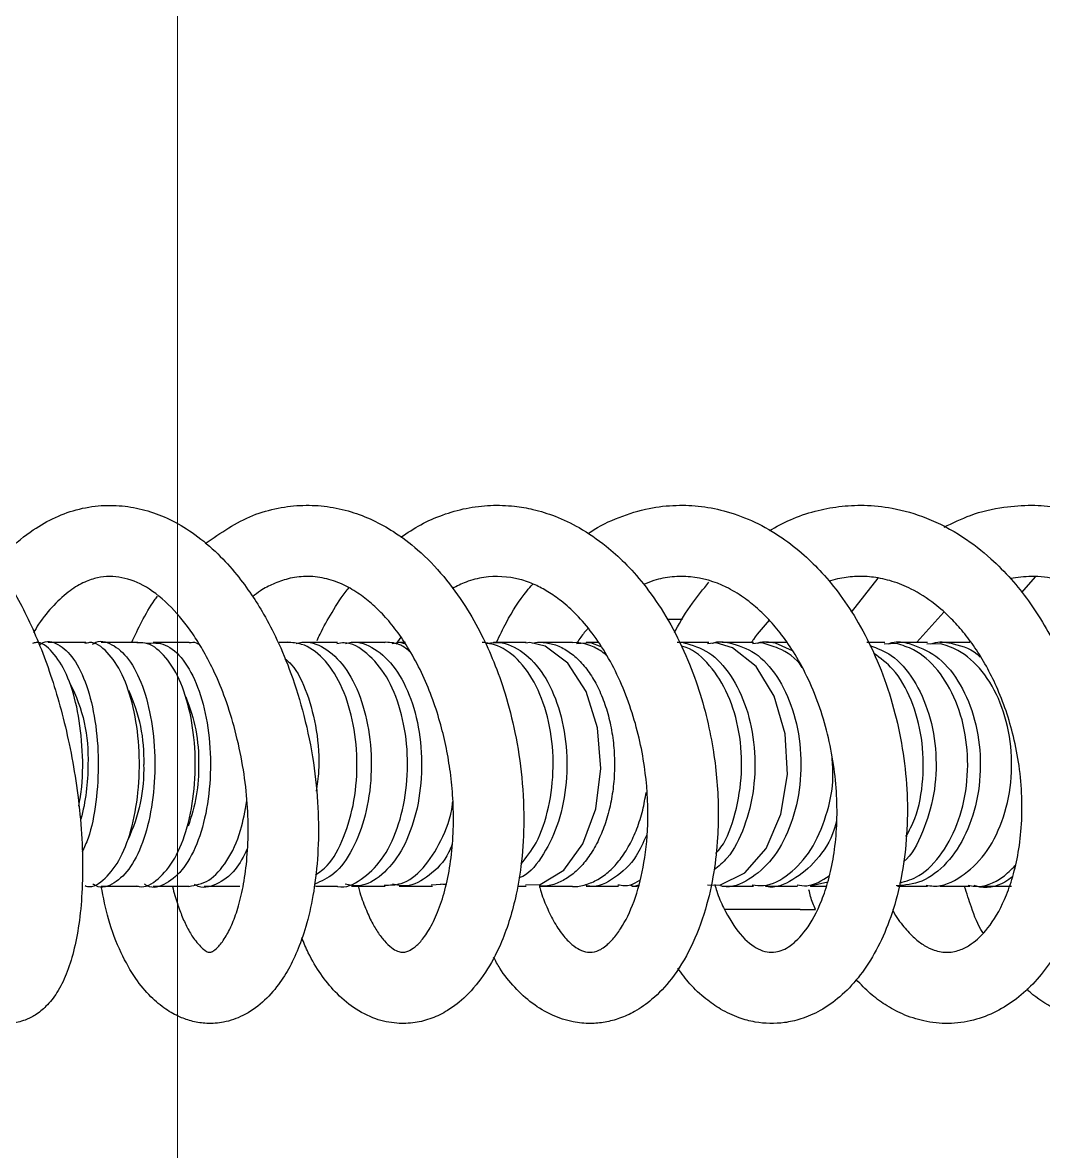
# Model space of a CAD drawing. Header units: millimetres. Extents: x 12325263 to 13848842, y -1463133 to 573208.
# Drawn here: x 12586363.9 to 12586439.5, y -824062.9 to -823979.2 of the extents above; entities that cross this region are included whole.
import ezdxf
from ezdxf.xclip import XClip

# ---------------------------------------------------------------- set-up
doc = ezdxf.new("R2010")
doc.units = ezdxf.units.MM
doc.header["$LTSCALE"] = 1000
doc.header["$XCLIPFRAME"] = 0
for name, color, linetype in [('fur202301', 252, 'Continuous'), ('WALL', 5, 'Continuous'), ('WALL-SHATCH', 8, 'Continuous'), ('建筑-楼板开洞', 251, 'Continuous')]:
    doc.layers.add(name, color=color, linetype=linetype)

# ---------------------------------------------------------------- blocks, each defined once
blk = doc.blocks.new('adgshg13-A$C7F010FC0')
at = {"layer": 'WALL-SHATCH'}
h = blk.add_hatch(color=256, dxfattribs=at)
h.dxf.hatch_style = 1
h.paths.add_polyline_path([(-60384.171, -16880.895), (-763.165, 197.479), (12587.619, -13153.304), (12587.619, -157996.02), (-162964.851, -188820.432), (-171262.381, -180522.901), (-171262.381, -31310.898), (-150707.191, -10755.708), (-131860.078, -7980.895), (-99162.381, -7980.895), (-99162.381, -4980.895), (-76620.428, -4980.895), (-70107.652, -16880.895)], flags=16)
h.paths.add_polyline_path([(-60091.229, -16380.895), (-646.877, 646.877), (12987.619, -12987.619), (12987.619, -158331.905), (-163100.584, -189250.384), (-171662.381, -180688.586), (-171662.381, -31145.213), (-150777.896, -10260.728), (-131896.687, -7480.895), (-99562.381, -7480.895), (-99562.381, -4580.895), (-76365.552, -4580.895), (-69907.506, -16380.895)])
blk = doc.blocks.new('A$C4C7A72D3')
at = {"layer": 'WALL', "color": 1}
blk.add_blockref('adgshg13-A$C7F010FC0', (210433.012, 205503.569), dxfattribs=at)
blk = doc.blocks.new('asdgag2019060117474293881')
at = {"color": 1, "lineweight": 9}
blk.add_line((214.511, -221.702), (470.214, -221.702), dxfattribs=at)
blk = doc.blocks.new('asdgag2019070515155847995')
at = {"color": 1}
for p, q in [((173.548, -159.153), (174.702, -158.138)), ((172.08, -171.767), (174.604, -169.795))]:
    blk.add_line(p, q, dxfattribs=at)
for p, q in [((151.773, -159.911), (151.773, -162.09)), ((151.773, -163.005), (151.773, -165.211)), ((169.861, -165.21), (169.861, -163.003)), ((169.747, -165.15), (169.733, -166.187)), ((172.093, -164.925), (169.861, -166.934)), ((151.773, -166.136), (151.773, -168.369)), ((169.861, -168.37), (169.861, -166.136)), ((169.766, -168.419), (169.734, -169.339)), ((169.861, -170.633), (169.861, -169.307)), ((151.773, -173.624), (151.773, -174.798)), ((152.093, -173.528), (151.788, -174.82)), ((150.07, -175.56), (150.07, -174.43)), ((150.07, -175.56), (150.07, -181.157)), ((151.773, -175.755), (151.773, -178.061)), ((169.81, -177.431), (169.259, -176.154)), ((169.861, -178.061), (169.861, -176.532)), ((169.81, -178.396), (169.743, -179.1)), ((151.773, -179.027), (151.773, -181.355)), ((169.861, -181.355), (169.861, -179.027)), ((169.821, -181.78), (169.746, -182.433)), ((169.861, -184.68), (169.861, -182.331)), ((171.565, -185.426), (171.565, -184.282)), ((151.773, -187.612), (151.773, -188.036)), ((151.773, -189.03), (151.773, -191.424)), ((169.846, -191.104), (169.56, -190.331)), ((169.861, -191.424), (169.861, -190.477)), ((169.767, -192.132), (169.846, -191.104)), ((169.846, -192.106), (169.832, -192.441)), ((151.773, -192.427), (151.773, -194.843)), ((169.861, -194.843), (169.861, -192.426)), ((169.852, -195.604), (169.791, -195.902)), ((151.773, -195.854), (151.773, -196.438)), ((169.861, -198.29), (169.861, -195.854)), ((151.884, -201.863), (151.935, -202.221)), ((151.886, -202.896), (151.966, -201.794)), ((151.773, -202.793), (151.773, -205.269)), ((169.861, -205.225), (169.735, -204.814)), ((169.861, -205.269), (169.861, -204.802)), ((170.241, -205.154), (169.714, -205.513)), ((169.768, -205.785), (169.861, -205.225)), ((151.773, -206.306), (151.773, -208.803)), ((169.861, -206.261), (169.826, -206.387)), ((169.861, -208.802), (169.861, -206.306)), ((151.773, -209.848), (151.773, -211.11)), ((169.861, -211.11), (169.861, -209.847)), ((151.773, -211.11), (151.773, -211.474)), ((169.861, -212.37), (169.861, -211.11)), ((169.861, -214.157), (169.861, -213.431)), ((151.773, -217.084), (151.773, -219.714)), ((151.773, -220.821), (151.773, -223.498)), ((169.861, -223.499), (169.861, -220.819)), ((151.773, -224.625), (151.773, -227.347)), ((169.861, -227.348), (169.861, -224.626)), ((169.861, -231.264), (169.861, -228.494))]:
    blk.add_line(p, q)
at = {"flags": 128}
for points in [[(151.903, -182.44), (151.859, -181.527), (152.775, -179.659), (154.598, -178.091), (157.123, -177.001), (160.063, -176.512), (163.089, -176.679), (165.858, -177.483), (168.06, -178.833), (169.444, -180.578), (169.821, -181.78), (169.821, -181.78)], [(151.898, -195.927), (151.931, -194.825), (152.989, -193.087), (154.93, -191.661), (157.534, -190.707), (160.508, -190.334), (163.517, -190.582), (166.222, -191.425), (168.318, -192.767), (169.568, -194.457), (169.852, -195.604), (169.852, -195.604)]]:
    blk.add_lwpolyline(points, dxfattribs=at)
for centre, radius, start, end in [((160.578, -232.602), 12.469, 88.90241, 110.33522), ((161.097, -232.232), 12.1, 67.07613, 91.32427), ((160.457, -236.315), 12.119, 88.29803, 115.57297), ((161.164, -236.446), 12.25, 65.19125, 91.62097), ((160.679, -243.454), 15.118, 89.47442, 105.03298), ((161.352, -240.098), 11.775, 62.28663, 92.60468)]:
    blk.add_arc(centre, radius, start, end)
at = {"color": 1}
for points, knots in [([(178.384, -164.912), (178.701, -164.268), (179.404, -162.838), (179.898, -160.638), (180.059, -158.481), (179.911, -156.508), (179.461, -154.397), (178.674, -152.345), (177.633, -150.493), (176.616, -149.086), (175.551, -147.864), (174.338, -146.685), (172.756, -145.401), (170.733, -144.077), (168.3, -142.849), (165.583, -141.854), (162.689, -141.157), (159.706, -140.784), (156.76, -140.754), (153.978, -141.057), (151.443, -141.648), (149.184, -142.474), (147.228, -143.486), (145.587, -144.64), (143.876, -146.257), (142.615, -148.115), (141.818, -150.3), (141.532, -152.304), (141.78, -154.553), (142.633, -156.669), (143.499, -158.086), (144.09, -158.695), (144.168, -158.774)], [0, 0, 0, 0, 0.03159, 0.070139, 0.101312, 0.129439, 0.159542, 0.197897, 0.226883, 0.251858, 0.271858, 0.294824, 0.32194, 0.355253, 0.391897, 0.429434, 0.467896, 0.507336, 0.546721, 0.584688, 0.621251, 0.656441, 0.690115, 0.721972, 0.752005, 0.807109, 0.836671, 0.874198, 0.916136, 0.958166, 0.994539, 1, 1, 1, 1]), ([(148.509, -155.758), (148.486, -155.739), (147.821, -155.173), (147.164, -153.998), (146.766, -152.392), (147.099, -151.011), (147.785, -149.884), (148.459, -149.136), (149.176, -148.527), (150.012, -147.958), (151.094, -147.377), (152.575, -146.788), (154.432, -146.299), (156.58, -146.01), (158.878, -145.985), (161.232, -146.225), (163.567, -146.728), (165.768, -147.472), (167.725, -148.405), (169.845, -149.728), (171.916, -151.524), (173.348, -153.5), (174.131, -155.166), (174.594, -156.671), (174.815, -158.327), (174.658, -159.474), (174.587, -159.993)], [0, 0, 0, 0, 0.002496, 0.073059, 0.137393, 0.206703, 0.246042, 0.279682, 0.305609, 0.329274, 0.358947, 0.39476, 0.436335, 0.479201, 0.522103, 0.565028, 0.607902, 0.650312, 0.689954, 0.726387, 0.790558, 0.850401, 0.881013, 0.91606, 0.962078, 1, 1, 1, 1]), ([(178.135, -177.846), (178.419, -177.333), (179.021, -176.245), (179.596, -174.512), (179.96, -172.671), (180.057, -170.762), (179.832, -168.571), (179.114, -166.094), (177.828, -163.624), (176.216, -161.545), (174.591, -159.941), (172.387, -158.184), (169.848, -156.703), (166.977, -155.511), (164.518, -154.75), (161.779, -154.183), (158.808, -153.886), (155.777, -153.924), (152.891, -154.305), (150.318, -154.975), (148.1, -155.865), (146.234, -156.93), (144.68, -158.144), (143.415, -159.511), (142.445, -161.041), (141.795, -162.756), (141.551, -164.57), (141.736, -166.351), (142.253, -167.93), (142.981, -169.263), (143.82, -170.407), (144.518, -171.073), (144.874, -171.411)], [0, 0, 0, 0, 0.025908, 0.054937, 0.081973, 0.110411, 0.142199, 0.1824, 0.226772, 0.263848, 0.293381, 0.321044, 0.377989, 0.407987, 0.44064, 0.476034, 0.514196, 0.554875, 0.59449, 0.632, 0.667437, 0.700817, 0.732846, 0.764467, 0.795727, 0.828478, 0.863262, 0.896293, 0.926215, 0.951438, 0.975314, 1, 1, 1, 1]), ([(150.056, -168.728), (150.024, -168.713), (149.508, -168.466), (148.788, -167.905), (147.934, -167.126), (147.365, -166.35), (146.976, -165.518), (146.836, -164.657), (147.03, -163.721), (147.546, -162.757), (148.624, -161.604), (150.373, -160.557), (152.29, -159.851), (154.071, -159.416), (156.135, -159.15), (158.388, -159.109), (160.673, -159.31), (163.457, -159.843), (166.508, -160.874), (169.031, -162.276), (170.625, -163.466), (171.73, -164.464), (172.855, -165.729), (173.792, -167.19), (174.413, -168.726), (174.708, -170.083), (174.769, -171.389), (174.633, -172.44), (174.485, -173.135), (174.389, -173.399), (174.375, -173.437)], [0, 0, 0, 0, 0.0023088, 0.038316, 0.0717009, 0.1025831, 0.1353114, 0.1848474, 0.2290935, 0.2644069, 0.3196064, 0.3809095, 0.4147127, 0.4506698, 0.4887634, 0.5288342, 0.5677669, 0.6042167, 0.6693891, 0.7261567, 0.7524985, 0.7777278, 0.8103371, 0.8541665, 0.8881771, 0.920967, 0.9509796, 0.9806669, 0.9972284, 1, 1, 1, 1]), ([(177.903, -191.293), (177.954, -191.223), (178.474, -190.5), (179.159, -188.98), (179.822, -186.865), (180.054, -184.795), (179.967, -182.863), (179.567, -180.892), (178.806, -178.883), (177.704, -176.978), (176.405, -175.322), (174.982, -173.885), (173.321, -172.525), (171.264, -171.18), (168.814, -169.942), (166.058, -168.91), (163.125, -168.155), (160.109, -167.706), (157.077, -167.571), (154.133, -167.761), (151.381, -168.256), (148.91, -169.027), (146.766, -170.031), (144.987, -171.222), (143.581, -172.566), (142.554, -174.018), (141.943, -175.426), (141.582, -177.041), (141.613, -178.591), (142.039, -180.191), (142.618, -181.417), (143.466, -182.628), (144.455, -183.705), (145.319, -184.34), (145.713, -184.629)], [0, 0, 0, 0, 0.003709, 0.038325, 0.073603, 0.104235, 0.132898, 0.162254, 0.195053, 0.229012, 0.258233, 0.284086, 0.312856, 0.345163, 0.38095, 0.418175, 0.455712, 0.493605, 0.531899, 0.57064, 0.60891, 0.646046, 0.682109, 0.717126, 0.750718, 0.782499, 0.811026, 0.834187, 0.874908, 0.897292, 0.924776, 0.948516, 0.976515, 1, 1, 1, 1]), ([(151.924, -181.901), (151.755, -181.852), (151.115, -181.667), (149.728, -181.049), (148.02, -179.959), (147.17, -178.833), (146.893, -178.048), (146.886, -177.223), (147.26, -176.342), (148.449, -175.105), (150.283, -174.096), (152.24, -173.447), (154.023, -173.063), (156.045, -172.841), (158.236, -172.818), (160.51, -173.017), (162.791, -173.436), (165.014, -174.076), (167.094, -174.912), (168.911, -175.879), (170.384, -176.883), (171.512, -177.834), (172.437, -178.781), (173.264, -179.826), (174.239, -181.477), (174.753, -183.249), (174.74, -185.07), (174.537, -186.214), (174.246, -186.905), (174.142, -187.152)], [0, 0, 0, 0, 0.010006, 0.037852, 0.097288, 0.162856, 0.198245, 0.231825, 0.288231, 0.343933, 0.403662, 0.435797, 0.469392, 0.504422, 0.540196, 0.57601, 0.611816, 0.647568, 0.683224, 0.717471, 0.74761, 0.773595, 0.795916, 0.821758, 0.853362, 0.916933, 0.948638, 0.981691, 1, 1, 1, 1]), ([(177.644, -205.145), (177.97, -204.662), (178.634, -203.677), (179.333, -202.053), (179.833, -200.306), (180.047, -198.513), (179.988, -196.859), (179.711, -195.26), (179.213, -193.651), (178.342, -191.816), (177.157, -190.085), (175.731, -188.506), (174.119, -187.072), (172.051, -185.622), (169.612, -184.31), (167.024, -183.266), (164.497, -182.515), (161.367, -181.869), (158.305, -181.591), (155.244, -181.659), (152.686, -181.942), (149.903, -182.571), (147.19, -183.615), (144.975, -184.972), (143.448, -186.412), (142.531, -187.712), (141.986, -188.907), (141.694, -190.008), (141.586, -191.178), (141.71, -192.491), (142.186, -193.963), (143.059, -195.431), (144.267, -196.728), (145.42, -197.673), (146.262, -198.128), (146.54, -198.278)], [0, 0, 0, 0, 0.02537, 0.051712, 0.079066, 0.106764, 0.133861, 0.155283, 0.181188, 0.210073, 0.244836, 0.270101, 0.298789, 0.332675, 0.369546, 0.404134, 0.436254, 0.466132, 0.520946, 0.549026, 0.582319, 0.62097, 0.665114, 0.709419, 0.7463, 0.775564, 0.797991, 0.818837, 0.839343, 0.863985, 0.893855, 0.924885, 0.955167, 0.985158, 1, 1, 1, 1]), ([(170.553, -184.881), (170.612, -184.852), (171.397, -184.471), (172.7, -183.646), (173.802, -182.743), (174.31, -182.327)], [0, 0, 0, 0, 0.042238, 0.558425, 1, 1, 1, 1]), ([(151.773, -194.879), (151.745, -194.872), (151.233, -194.741), (150.351, -194.396), (149.151, -193.836), (148.155, -193.168), (147.454, -192.492), (147.04, -191.855), (146.859, -191.314), (146.939, -190.601), (147.328, -189.972), (147.985, -189.321), (149.069, -188.552), (150.804, -187.751), (153.548, -187.056), (156.856, -186.757), (160.059, -186.963), (162.8, -187.478), (164.932, -188.077), (167.002, -188.877), (168.905, -189.851), (170.556, -190.946), (171.9, -192.091), (172.904, -193.202), (173.63, -194.242), (174.171, -195.27), (174.72, -196.801), (174.814, -198.589), (174.403, -200.224), (174.016, -200.997), (173.846, -201.335)], [0, 0, 0, 0, 0.001666, 0.029737, 0.061007, 0.095368, 0.129704, 0.160985, 0.198697, 0.242236, 0.288029, 0.319776, 0.349261, 0.403801, 0.453857, 0.508416, 0.56905, 0.601422, 0.635028, 0.669769, 0.704166, 0.737513, 0.769784, 0.799154, 0.823792, 0.847415, 0.876004, 0.940877, 0.974135, 1, 1, 1, 1]), ([(169.861, -198.063), (170.359, -197.826), (171.717, -197.178), (173.157, -196.256), (174.002, -195.522), (174.173, -195.374)], [0, 0, 0, 0, 0.315392, 0.861381, 1, 1, 1, 1]), ([(177.189, -219.634), (177.972, -218.487), (179.141, -216.773), (179.84, -214.271), (180.057, -212.411), (179.96, -210.608), (179.578, -208.863), (178.941, -207.214), (178.026, -205.558), (176.678, -203.772), (174.823, -201.972), (172.663, -200.4), (170.511, -199.185), (168.342, -198.207), (165.932, -197.353), (163.054, -196.619), (159.752, -196.119), (156.397, -195.984), (153.409, -196.192), (151.048, -196.603), (149.134, -197.12), (147.248, -197.826), (145.305, -198.868), (143.681, -200.195), (142.613, -201.55), (141.972, -202.848), (141.639, -204.12), (141.587, -205.53), (141.917, -207.09), (142.715, -208.645), (143.896, -210.014), (145.266, -211.103), (146.612, -211.928), (147.593, -212.329), (147.969, -212.482)], [0, 0, 0, 0, 0.059009, 0.088217, 0.116163, 0.143528, 0.170583, 0.195792, 0.221404, 0.253085, 0.290512, 0.325798, 0.356088, 0.382653, 0.412826, 0.447891, 0.487854, 0.531088, 0.569248, 0.601194, 0.62693, 0.653442, 0.689275, 0.727907, 0.758756, 0.782408, 0.806023, 0.831304, 0.860722, 0.893821, 0.924707, 0.953093, 0.982036, 1, 1, 1, 1]), ([(151.773, -208.297), (151.754, -208.293), (151.196, -208.173), (150.334, -207.846), (149.212, -207.362), (148.345, -206.849), (147.683, -206.343), (147.211, -205.846), (146.962, -205.401), (146.883, -205.058), (146.908, -204.783), (147.031, -204.463), (147.37, -203.973), (148.059, -203.357), (149.124, -202.718), (150.592, -202.122), (152.369, -201.65), (154.362, -201.344), (156.449, -201.225), (158.492, -201.285), (160.412, -201.486), (162.229, -201.806), (164.679, -202.41), (167.116, -203.317), (169.301, -204.489), (170.711, -205.435), (171.842, -206.377), (172.783, -207.343), (173.574, -208.373), (174.221, -209.536), (174.655, -210.821), (174.788, -212.188), (174.621, -213.444), (174.227, -214.55), (173.78, -215.43), (173.39, -215.936), (173.244, -216.126)], [0, 0, 0, 0, 0.001035, 0.030656, 0.056588, 0.081534, 0.110013, 0.141947, 0.173332, 0.199125, 0.227074, 0.252745, 0.283963, 0.314861, 0.351456, 0.388278, 0.424338, 0.459559, 0.493398, 0.524742, 0.553517, 0.579726, 0.606162, 0.664962, 0.695598, 0.72389, 0.74984, 0.773946, 0.800555, 0.830652, 0.863497, 0.898288, 0.932094, 0.960612, 0.985224, 1, 1, 1, 1]), ([(170.004, -211.34), (170.156, -211.274), (170.883, -210.954), (172.129, -210.211), (173.297, -209.507), (173.839, -209.043), (173.884, -209.006)], [0, 0, 0, 0, 0.106502, 0.508914, 0.959957, 1, 1, 1, 1]), ([(175.568, -235.151), (175.941, -234.848), (176.982, -234.006), (178.148, -232.523), (179.173, -230.755), (179.796, -228.961), (180.051, -227.146), (179.963, -225.382), (179.572, -223.682), (178.884, -222.012), (177.859, -220.337), (176.505, -218.744), (174.971, -217.353), (173.448, -216.229), (171.85, -215.234), (169.93, -214.232), (167.429, -213.197), (164.367, -212.259), (160.999, -211.581), (157.643, -211.242), (154.536, -211.239), (151.754, -211.51), (149.369, -211.992), (147.407, -212.62), (145.821, -213.348), (144.407, -214.233), (143.12, -215.391), (142.178, -216.748), (141.676, -218.199), (141.586, -219.451), (141.746, -220.558), (142.1, -221.586), (142.683, -222.625), (143.618, -223.744), (144.983, -224.873), (146.889, -225.94), (149.159, -226.826), (150.952, -227.181), (151.773, -227.343)], [0, 0, 0, 0, 0.01861, 0.051847, 0.078631, 0.105715, 0.133291, 0.159104, 0.184168, 0.209101, 0.236375, 0.265787, 0.29237, 0.314901, 0.335055, 0.359939, 0.390375, 0.426317, 0.465192, 0.502435, 0.538017, 0.572013, 0.603861, 0.632499, 0.657916, 0.68253, 0.710958, 0.741076, 0.767362, 0.789623, 0.808021, 0.825406, 0.846341, 0.870811, 0.899223, 0.931896, 0.968811, 1, 1, 1, 1]), ([(151.773, -222.056), (151.772, -222.056), (151.304, -221.965), (150.541, -221.721), (149.458, -221.333), (148.554, -220.897), (147.677, -220.36), (147.023, -219.666), (146.892, -219.455), (146.899, -219.189), (147.007, -219.013), (147.336, -218.614), (148.002, -218.121), (149.023, -217.605), (150.311, -217.15), (151.951, -216.772), (153.911, -216.516), (156.121, -216.427), (158.534, -216.54), (161.077, -216.889), (163.585, -217.458), (165.866, -218.191), (167.774, -218.993), (169.278, -219.784), (170.904, -220.808), (172.616, -222.199), (174.074, -224.025), (174.764, -225.832), (174.757, -227.365), (174.349, -228.596), (173.718, -229.677), (172.656, -230.855), (171.562, -231.775), (170.781, -232.239), (170.568, -232.365)], [0, 0, 0, 0, 0.0000751, 0.0237584, 0.0448854, 0.0682913, 0.0959239, 0.1385658, 0.1829532, 0.2175975, 0.240039, 0.2667097, 0.301199, 0.3298233, 0.3596796, 0.3907647, 0.4230392, 0.4563278, 0.4905521, 0.5256623, 0.5615512, 0.5949911, 0.6242095, 0.6492513, 0.6702301, 0.7135445, 0.7623725, 0.8115783, 0.8623414, 0.8904194, 0.9211894, 0.9550405, 0.9877164, 1, 1, 1, 1]), ([(169.861, -225.083), (170.378, -224.841), (171.47, -224.329), (172.588, -223.674), (173.174, -223.252), (173.272, -223.182)], [0, 0, 0, 0, 0.428301, 0.905174, 1, 1, 1, 1]), ([(170.423, -251.546), (170.818, -251.414), (171.919, -251.045), (173.587, -250.313), (175.376, -249.352), (176.95, -248.228), (178.232, -246.976), (179.196, -245.606), (179.83, -244.088), (180.087, -242.451), (179.883, -240.679), (179.127, -238.863), (177.998, -237.287), (176.604, -235.898), (175.002, -234.669), (172.692, -233.247), (170.048, -232.019), (167.16, -230.984), (164.815, -230.287), (162.276, -229.683), (159.545, -229.195), (156.703, -228.856), (153.903, -228.7), (151.289, -228.744), (148.959, -228.973), (146.951, -229.363), (145.289, -229.89), (143.926, -230.565), (142.92, -231.358), (142.276, -232.14), (141.812, -233.06), (141.57, -234.114), (141.698, -235.44), (142.318, -236.696), (143.191, -237.673), (144.385, -238.557), (145.933, -239.346), (147.929, -240.041), (149.888, -240.531), (151.276, -240.695), (151.757, -240.751)], [0, 0, 0, 0, 0.014191, 0.039602, 0.066207, 0.092726, 0.119004, 0.144642, 0.169235, 0.195018, 0.22514, 0.255392, 0.284207, 0.311621, 0.337726, 0.362607, 0.411412, 0.436041, 0.461242, 0.488155, 0.516852, 0.547374, 0.578906, 0.60967, 0.639658, 0.668925, 0.696903, 0.722633, 0.745813, 0.764396, 0.778578, 0.797184, 0.821375, 0.843965, 0.866464, 0.892019, 0.920458, 0.950806, 0.982977, 1, 1, 1, 1])]:
    blk.add_open_spline(points, degree=3, knots=knots, dxfattribs=at)
for points, knots in [([(151.866, -163.118), (151.834, -162.956), (151.667, -162.093), (152.144, -160.817), (153.02, -159.936), (153.32, -159.635)], [0, 0, 0, 0, 0.132098, 0.703319, 1, 1, 1, 1]), ([(152.482, -159.838), (152.348, -160.025), (151.76, -160.842), (151.564, -161.883), (151.828, -162.619), (151.847, -162.67)], [0, 0, 0, 0, 0.216378, 0.945932, 1, 1, 1, 1]), ([(151.875, -166.239), (151.841, -166.053), (151.678, -165.172), (152.415, -163.599), (154.047, -161.817), (156.519, -160.518), (159.456, -159.854), (162.55, -159.898), (165.452, -160.645), (167.816, -162.012), (169.245, -163.612), (169.608, -164.722), (169.747, -165.15)], [0, 0, 0, 0, 0.030147, 0.142584, 0.255021, 0.367457, 0.479891, 0.592326, 0.704759, 0.817193, 0.929628, 1, 1, 1, 1]), ([(148.35, -162.028), (148.357, -162.033), (148.9, -162.407), (150.079, -162.846), (151.264, -163.221), (151.773, -163.382)], [0, 0, 0, 0, 0.007219, 0.573804, 1, 1, 1, 1]), ([(169.766, -167.483), (169.521, -166.808), (169.029, -165.46), (167.096, -163.792), (164.527, -162.633), (161.52, -162.123), (158.441, -162.317), (155.622, -163.193), (153.412, -164.653), (151.988, -166.482), (151.869, -167.814), (151.811, -168.452)], [0, 0, 0, 0, 0.112093, 0.224186, 0.336279, 0.448372, 0.560465, 0.672558, 0.784651, 0.896744, 1, 1, 1, 1]), ([(169.747, -164.225), (169.57, -163.509), (169.393, -162.79), (168.765, -162.239), (168.762, -162.236)], [0, 0, 0, 0, 0.99577, 1, 1, 1, 1]), ([(152.029, -168.196), (152.171, -167.712), (152.511, -166.547), (154.171, -164.984), (156.625, -163.724), (159.587, -163.097), (162.677, -163.17), (165.564, -163.934), (167.9, -165.305), (169.295, -166.898), (169.636, -167.996), (169.766, -168.419)], [0, 0, 0, 0, 0.0854006, 0.2053361, 0.3252706, 0.445204, 0.5651366, 0.6850689, 0.8050016, 0.9249352, 1, 1, 1, 1]), ([(169.737, -165.878), (169.779, -165.763), (169.978, -165.223), (169.849, -164.664), (169.747, -164.225)], [0, 0, 0, 0, 0.212796, 1, 1, 1, 1]), ([(169.616, -170.405), (169.419, -169.861), (168.982, -168.651), (167.166, -167.099), (164.623, -165.933), (161.629, -165.41), (158.523, -165.568), (155.781, -166.445), (154.063, -167.309), (153.598, -167.913), (153.597, -167.913)], [0, 0, 0, 0, 0.119947, 0.266605, 0.413262, 0.55992, 0.706578, 0.853236, 0.999893, 1, 1, 1, 1]), ([(155.463, -167.73), (155.9, -167.494), (157.131, -166.829), (159.725, -166.392), (162.799, -166.469), (165.65, -167.262), (167.886, -168.513), (168.677, -169.619), (169.027, -170.107)], [0, 0, 0, 0, 0.103129, 0.290346, 0.477562, 0.664778, 0.851994, 1, 1, 1, 1]), ([(169.744, -169.051), (169.78, -168.959), (169.979, -168.449), (169.862, -167.918), (169.766, -167.483)], [0, 0, 0, 0, 0.180763, 1, 1, 1, 1]), ([(156.675, -172.87), (156.451, -172.926), (155.279, -173.217), (153.613, -174.333), (152.183, -176.058), (151.602, -177.44), (151.786, -178.116), (151.792, -178.14)], [0, 0, 0, 0, 0.072066, 0.377633, 0.6832, 0.988767, 1, 1, 1, 1]), ([(151.891, -175.792), (151.854, -175.552), (151.725, -174.732), (152.214, -173.958), (152.56, -173.41)], [0, 0, 0, 0, 0.29161, 1, 1, 1, 1]), ([(151.899, -179.116), (151.863, -178.839), (151.738, -177.898), (152.608, -176.335), (154.387, -174.694), (156.948, -173.578), (159.396, -173.054), (160.863, -173.168), (161.32, -173.203)], [0, 0, 0, 0, 0.085936, 0.291258, 0.49658, 0.701901, 0.90722, 1, 1, 1, 1]), ([(150.07, -174.43), (150.379, -174.565), (150.834, -174.764), (151.354, -174.879), (151.52, -174.916)], [0, 0, 0, 0, 0.680893, 1, 1, 1, 1]), ([(169.821, -180.805), (169.626, -180.158), (169.236, -178.863), (167.429, -177.218), (164.949, -176.035), (161.985, -175.453), (158.893, -175.536), (156.023, -176.275), (153.666, -177.588), (152.221, -179.318), (151.614, -180.702), (151.801, -181.404), (151.816, -181.461)], [0, 0, 0, 0, 0.110034, 0.220068, 0.330102, 0.440136, 0.55017, 0.660204, 0.770238, 0.880272, 0.990306, 1, 1, 1, 1]), ([(167.976, -175.415), (167.981, -175.418), (168.73, -175.871), (169.395, -176.941), (169.694, -177.992), (169.81, -178.396)], [0, 0, 0, 0, 0.004389, 0.616738, 1, 1, 1, 1]), ([(169.775, -178.761), (169.788, -178.732), (169.977, -178.304), (169.891, -177.852), (169.81, -177.431)], [0, 0, 0, 0, 0.067788, 1, 1, 1, 1]), ([(171.496, -177.853), (171.051, -178.263), (170.547, -178.728), (169.932, -179.121), (169.861, -179.166)], [0, 0, 0, 0, 0.884954, 1, 1, 1, 1]), ([(169.831, -184.21), (169.648, -183.569), (169.283, -182.289), (167.508, -180.652), (165.051, -179.465), (162.1, -178.868), (158.999, -178.922), (156.141, -179.64), (154.008, -180.701), (153.268, -181.614), (152.996, -181.95)], [0, 0, 0, 0, 0.131883, 0.263765, 0.395648, 0.52753, 0.659413, 0.791295, 0.923178, 1, 1, 1, 1]), ([(154.22, -181.814), (154.368, -181.684), (155.111, -181.03), (157.196, -180.298), (160.153, -179.803), (163.243, -180.003), (166.057, -180.83), (168.234, -182.211), (169.348, -183.485), (169.551, -184.24), (169.583, -184.358)], [0, 0, 0, 0, 0.0386232, 0.1940251, 0.3494257, 0.5048254, 0.6602249, 0.815625, 0.9710262, 1, 1, 1, 1]), ([(169.789, -182.056), (169.793, -182.048), (169.976, -181.648), (169.898, -181.222), (169.821, -180.805)], [0, 0, 0, 0, 0.020019, 1, 1, 1, 1]), ([(155.554, -186.959), (155.019, -187.196), (153.652, -187.801), (152.355, -189.288), (151.654, -190.624), (151.817, -191.338), (151.837, -191.43)], [0, 0, 0, 0, 0.230489, 0.588902, 0.947315, 1, 1, 1, 1]), ([(151.778, -192.439), (151.776, -192.428), (151.732, -192.099), (151.884, -191.455), (152.254, -190.535), (152.891, -189.675), (153.752, -188.887), (154.806, -188.204), (156.043, -187.64), (157.359, -187.215), (158.299, -187.055), (158.741, -186.98)], [0, 0, 0, 0, 0.004565, 0.132141, 0.256121, 0.383697, 0.507677, 0.635252, 0.759232, 0.886806, 1, 1, 1, 1]), ([(151.873, -187.549), (151.828, -187.644), (151.742, -187.827), (151.806, -188.014), (151.837, -188.105)], [0, 0, 0, 0, 0.51503, 1, 1, 1, 1]), ([(151.902, -189.087), (151.849, -188.757), (151.757, -188.191), (152.106, -187.671), (152.251, -187.456)], [0, 0, 0, 0, 0.585059, 1, 1, 1, 1]), ([(169.852, -194.594), (169.805, -194.289), (169.711, -193.67), (169.251, -192.78), (168.564, -191.941), (167.66, -191.192), (166.554, -190.539), (165.296, -190.014), (163.898, -189.622), (162.426, -189.381), (160.895, -189.294), (159.375, -189.364), (157.883, -189.591), (156.487, -189.964), (155.202, -190.48), (154.086, -191.114), (153.154, -191.861), (152.443, -192.685), (151.979, -193.577), (151.763, -194.324), (151.795, -194.769), (151.804, -194.9)], [0, 0, 0, 0, 0.053511, 0.108575, 0.162086, 0.217149, 0.27066, 0.325724, 0.379235, 0.434298, 0.487809, 0.542872, 0.596384, 0.651447, 0.704958, 0.760021, 0.813533, 0.868596, 0.922107, 0.97717, 1, 1, 1, 1]), ([(168.826, -189.855), (168.887, -189.918), (169.211, -190.256), (169.503, -190.823), (169.764, -191.517), (169.819, -191.909), (169.846, -192.106)], [0, 0, 0, 0, 0.093696, 0.499845, 0.748534, 1, 1, 1, 1]), ([(170.899, -191.288), (170.686, -191.473), (170.363, -191.753), (169.975, -191.999), (169.842, -192.083)], [0, 0, 0, 0, 0.657904, 1, 1, 1, 1]), ([(169.763, -198.88), (169.809, -198.624), (169.961, -197.761), (169.392, -196.282), (167.827, -194.685), (165.444, -193.493), (162.545, -192.842), (159.455, -192.805), (156.496, -193.383), (154.114, -194.53), (152.699, -195.619), (152.441, -196.31), (152.406, -196.406)], [0, 0, 0, 0, 0.0492057, 0.1657061, 0.2822065, 0.3987069, 0.5152072, 0.6317075, 0.7482078, 0.8647081, 0.9812085, 1, 1, 1, 1]), ([(153.446, -196.243), (153.932, -195.851), (155.031, -194.968), (157.592, -194.124), (160.611, -193.762), (163.677, -194.037), (166.418, -194.903), (168.514, -196.266), (169.639, -197.76), (169.796, -198.749), (169.856, -199.13)], [0, 0, 0, 0, 0.107315, 0.242043, 0.37677, 0.511496, 0.646221, 0.780948, 0.915675, 1, 1, 1, 1]), ([(169.802, -195.404), (169.818, -195.329), (169.875, -195.06), (169.862, -194.789), (169.852, -194.594)], [0, 0, 0, 0, 0.27993, 1, 1, 1, 1]), ([(154.913, -201.343), (154.716, -201.423), (153.68, -201.838), (152.519, -203.03), (151.665, -204.5), (151.867, -205.427), (151.939, -205.763)], [0, 0, 0, 0, 0.084275, 0.440968, 0.797661, 1, 1, 1, 1]), ([(151.881, -206.381), (151.878, -205.963), (151.871, -204.95), (153.032, -203.435), (155.084, -202.138), (156.918, -201.406), (157.995, -201.307), (158.072, -201.3)], [0, 0, 0, 0, 0.186092, 0.450642, 0.71519, 0.979736, 1, 1, 1, 1]), ([(169.778, -209.258), (169.812, -209.112), (169.978, -208.39), (169.497, -207.066), (168.042, -205.511), (165.727, -204.323), (162.872, -203.642), (159.78, -203.543), (156.81, -204.036), (154.279, -205.068), (152.53, -206.518), (151.681, -208.005), (151.866, -208.936), (151.936, -209.285)], [0, 0, 0, 0, 0.025564, 0.127068, 0.228572, 0.330076, 0.43158, 0.533084, 0.634588, 0.736092, 0.837596, 0.9391, 1, 1, 1, 1]), ([(151.789, -209.861), (151.783, -209.844), (151.611, -209.252), (152.218, -208.053), (153.644, -206.51), (155.997, -205.337), (158.861, -204.674), (161.956, -204.594), (164.915, -205.106), (167.432, -206.154), (169.13, -207.616), (169.926, -208.941), (169.785, -209.701), (169.751, -209.881)], [0, 0, 0, 0, 0.003313, 0.110369, 0.217426, 0.324482, 0.431537, 0.538592, 0.645646, 0.7527, 0.859755, 0.966811, 1, 1, 1, 1]), ([(169.141, -204.439), (169.333, -204.675), (169.8, -205.249), (169.838, -205.886), (169.861, -206.261)], [0, 0, 0, 0, 0.412401, 1, 1, 1, 1]), ([(169.763, -212.896), (169.801, -212.762), (169.991, -212.071), (169.56, -210.791), (168.164, -209.268), (165.895, -208.092), (163.065, -207.398), (159.98, -207.265), (156.984, -207.706), (154.444, -208.676), (152.601, -210.002), (152.157, -211.046), (151.948, -211.538)], [0, 0, 0, 0, 0.026367, 0.135885, 0.245402, 0.35492, 0.464437, 0.573954, 0.683471, 0.792988, 0.902505, 1, 1, 1, 1]), ([(152.623, -211.472), (152.833, -211.176), (153.415, -210.353), (155.355, -209.319), (158.08, -208.532), (161.158, -208.308), (164.184, -208.658), (166.838, -209.548), (168.797, -210.873), (169.774, -212.288), (169.835, -213.206), (169.858, -213.559)], [0, 0, 0, 0, 0.0686451, 0.1907799, 0.3129117, 0.4350407, 0.5571681, 0.6792956, 0.8014249, 0.9235572, 1, 1, 1, 1]), ([(168.661, -213.752), (168.52, -213.58), (167.975, -212.916), (166.119, -212.044), (163.39, -211.343), (160.784, -211.126), (159.313, -211.344), (158.821, -211.416)], [0, 0, 0, 0, 0.0906365, 0.3503269, 0.6100166, 0.8697058, 1, 1, 1, 1]), ([(154.553, -216.522), (154.004, -216.804), (152.743, -217.455), (151.865, -218.806), (151.563, -219.887), (151.897, -220.396), (151.915, -220.425)], [0, 0, 0, 0, 0.272074, 0.625543, 0.979013, 1, 1, 1, 1]), ([(151.779, -220.856), (151.866, -220.352), (152.041, -219.34), (153.573, -217.997), (155.651, -216.991), (157.367, -216.689), (158.121, -216.557)], [0, 0, 0, 0, 0.262513, 0.527619, 0.792721, 1, 1, 1, 1]), ([(169.791, -224.025), (169.818, -223.546), (169.873, -222.586), (168.663, -221.234), (166.641, -220.141), (163.943, -219.425), (160.898, -219.169), (157.841, -219.401), (155.127, -220.093), (153.028, -221.173), (151.904, -222.503), (151.564, -223.558), (151.898, -224.076), (151.938, -224.138)], [0, 0, 0, 0, 0.098662, 0.197323, 0.295985, 0.394646, 0.493307, 0.591968, 0.690629, 0.78929, 0.887951, 0.986613, 1, 1, 1, 1]), ([(151.827, -224.7), (151.808, -224.646), (151.623, -224.122), (152.248, -223.105), (153.721, -221.852), (156.096, -220.907), (158.975, -220.382), (162.071, -220.335), (165.02, -220.771), (167.507, -221.642), (169.2, -222.848), (169.886, -223.931), (169.824, -224.551), (169.81, -224.696)], [0, 0, 0, 0, 0.012314, 0.118477, 0.22464, 0.330801, 0.43696, 0.543116, 0.649271, 0.755426, 0.861584, 0.967745, 1, 1, 1, 1]), ([(169.649, -220.037), (169.708, -220.122), (169.881, -220.374), (169.84, -220.643), (169.812, -220.822)], [0, 0, 0, 0, 0.334322, 1, 1, 1, 1]), ([(169.713, -227.983), (169.734, -227.954), (170.071, -227.501), (169.784, -226.538), (168.756, -225.279), (166.726, -224.24), (164.058, -223.555), (161.018, -223.298), (157.956, -223.497), (155.222, -224.13), (153.095, -225.128), (151.927, -226.368), (151.567, -227.377), (151.908, -227.886), (151.963, -227.967)], [0, 0, 0, 0, 0.006672, 0.104159, 0.201647, 0.299135, 0.396622, 0.494109, 0.591596, 0.689083, 0.78657, 0.884057, 0.981545, 1, 1, 1, 1]), ([(151.834, -228.547), (151.813, -228.487), (151.636, -227.986), (152.285, -227.028), (153.793, -225.863), (156.191, -224.991), (159.084, -224.514), (162.18, -224.487), (165.116, -224.911), (167.589, -225.739), (169.219, -226.876), (169.957, -227.88), (169.794, -228.442), (169.759, -228.56)], [0, 0, 0, 0, 0.014487, 0.120829, 0.227172, 0.333512, 0.43985, 0.546185, 0.65252, 0.758855, 0.865192, 0.971532, 1, 1, 1, 1]), ([(169.654, -231.938), (169.695, -231.889), (170.062, -231.448), (169.798, -230.528), (168.776, -229.353), (166.758, -228.383), (164.099, -227.741), (161.053, -227.492), (158.022, -227.684), (155.647, -228.131), (154.665, -228.603), (154.342, -228.757)], [0, 0, 0, 0, 0.01632, 0.147697, 0.279073, 0.410449, 0.541825, 0.673201, 0.804576, 0.935951, 1, 1, 1, 1]), ([(157.725, -229.007), (158.196, -228.925), (159.605, -228.68), (162.233, -228.714), (165.15, -229.098), (167.619, -229.878), (169.231, -230.938), (169.957, -231.85), (169.803, -232.347), (169.777, -232.433)], [0, 0, 0, 0, 0.088075, 0.263186, 0.438296, 0.613407, 0.788521, 0.96364, 1, 1, 1, 1])]:
    blk.add_open_spline(points, degree=3, knots=knots)
blk = doc.blocks.new('sdfgsdffhg')
at = {"layer": 'fur202301', "rotation": 270}
blk.add_blockref('asdgag2019060117474293881', (5513.169, 50370.133, 0), dxfattribs=at)
at = {"layer": 'fur202301', "xscale": -1, "rotation": 270}
blk.add_blockref('asdgag2019070515155847995', (5513.169, 49861.79, 0), dxfattribs=at)

msp = doc.modelspace()

# ---------------------------------------------------------------- block references
ref = msp.add_blockref('A$C4C7A72D3', (12385714.853, -906209.521), dxfattribs=dict(rotation=350.041249254255))
XClip(ref).set_block_clipping_path([(223442.8584877662, 85923.1187333744), (220542.7961432356, 85923.1422391906), (220542.8579492103, 89292.823275506), (211526.9150355905, 89292.8101311298), (210631.4331447985, 94392.8080583527), (206113.3685902953, 94392.8025418455), (206001.4315187763, 95030.3127344656), (204376.2826588508, 94744.9613686837), (203364.4570056833, 100506.9030052917), (197947.3947122637, 99555.7482674252), (192482.3428474721, 130679.4765393781), (190118.7804593667, 130264.4504016289), (191623.4071957469, 121695.6427078634), (177046.6486519482, 119136.2011700841), (175707.6223907359, 126760.8483765714), (173902.988371335, 128026.4039125028), (169528.3854461554, 127258.2903269802), (169070.0967394859, 129868.3614864857), (163308.2517458182, 128856.6693391807), (163766.52659606, 126246.6171700556), (159679.1795131005, 125528.9180921423), (170669.6888374612, 62935.797914044), (167222.1989369914, 62330.4650948944), (167939.7759490944, 58243.6808593175), (171386.9528796654, 58848.2912487988), (172857.0656793863, 50477.0032648193), (165962.5026008021, 49266.4230898353), (168037.7813034765, 37447.1796448426), (140649.9584970828, 32638.2390106404), (115387.9799239188, 28202.5781787895), (95598.7254695911, 140907.4332163476), (226939.476109907, 163968.8668500402), (240128.6952811591, 88852.8973128139)])

# ---------------------------------------------------------------- next in the draw order: hatches: boundary and pattern name
at = {"layer": '建筑-楼板开洞'}
h = msp.add_hatch(dxfattribs=at)
h.set_pattern_fill('DASH', color=256, scale=500)
h.set_pattern_definition([(0, (0, 0), (476.25, 476.25), [476.25, -476.25])])
h.paths.add_polyline_path([(12597696.741, -842386.786), (12590696.811, -842386.901), (12590697.067, -843986.786), (12595796.811, -843986.852), (12595797.067, -849736.852), (12588796.811, -849736.786), (12588796.811, -851936.786), (12564896.811, -851936.786), (12564896.811, -816186.786), (12568846.811, -816186.786), (12568846.811, -816040), (12568846.811, -807536.786), (12574696.829, -807536.802), (12574696.771, -810386.786), (12575896.811, -810386.786), (12579055.235, -810386.784), (12580496.915, -811828.207), (12580696.915, -819086.85), (12595696.917, -819086.721), (12595696.898, -812786.786), (12597696.659, -812786.786)])

# ---------------------------------------------------------------- next in the draw order: block references
msp.add_blockref('sdfgsdffhg', (12581083.899, -874056.804, 0))

doc.saveas('drawing.dxf')
